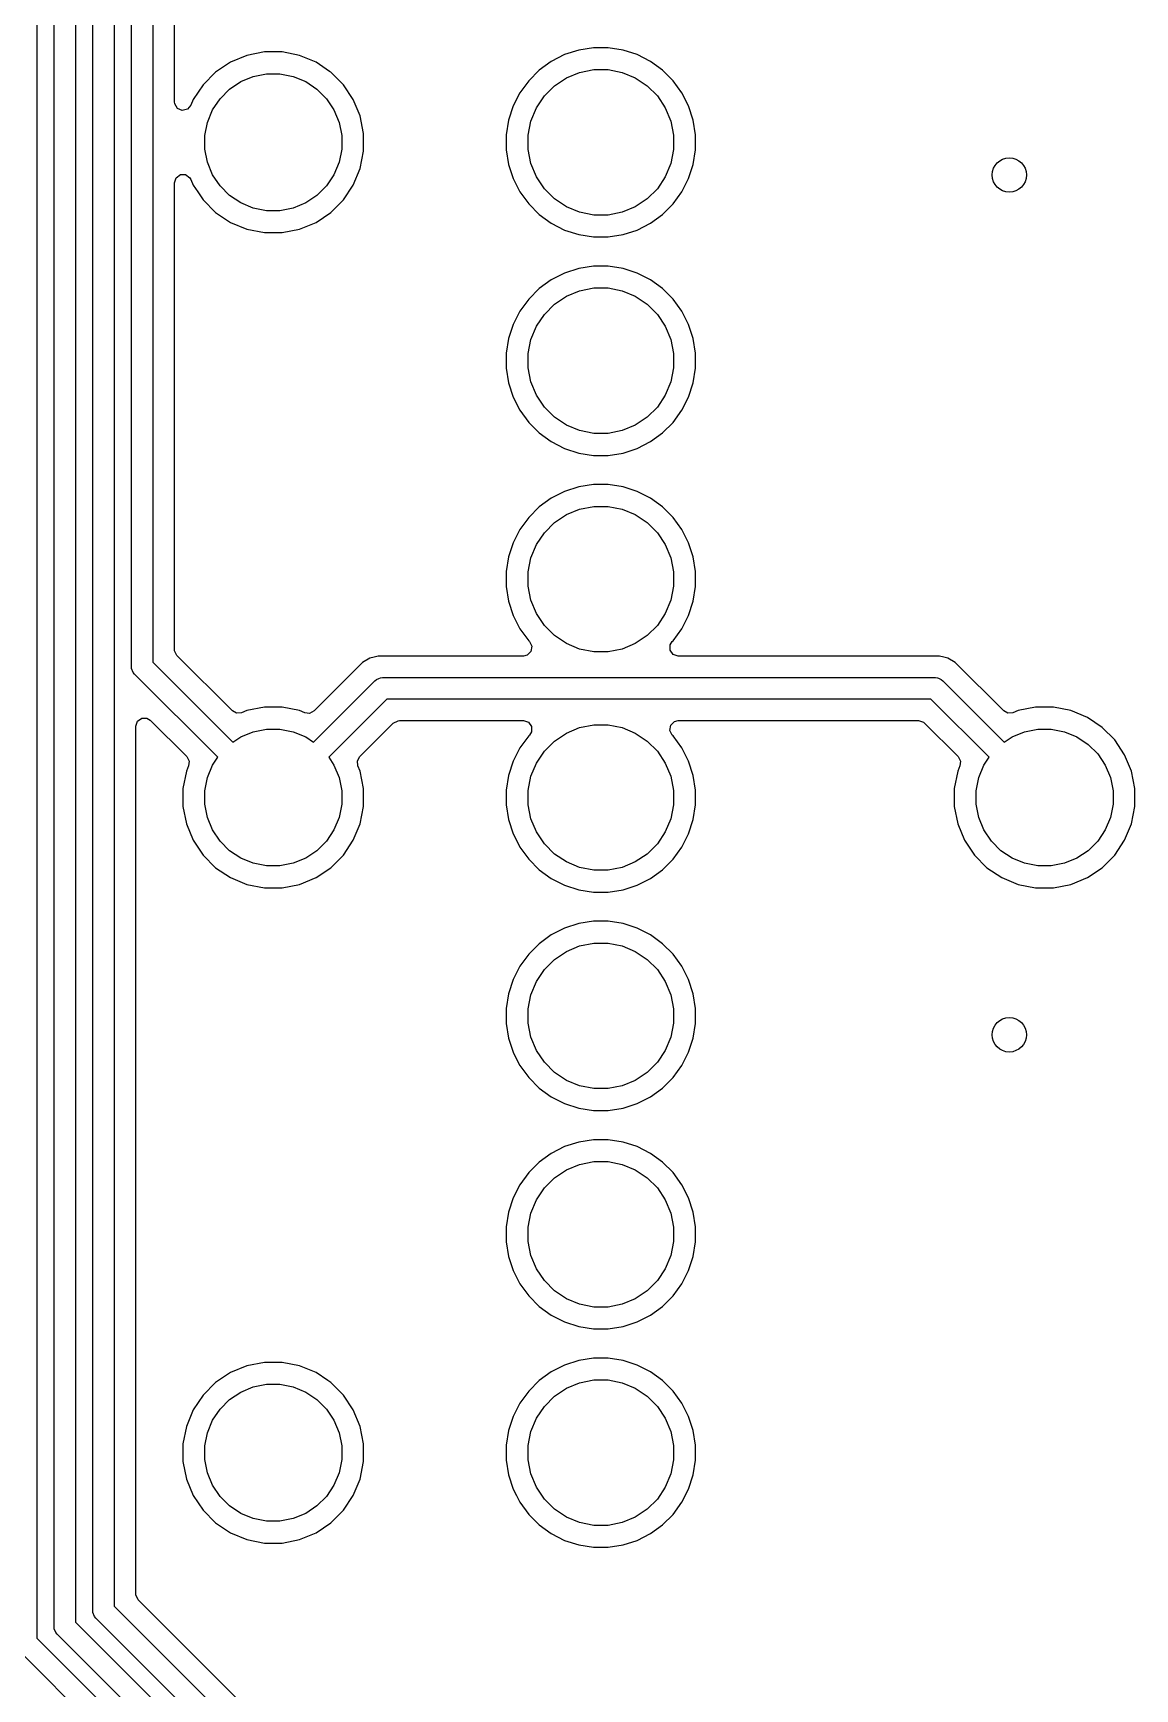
# Model space of a CAD drawing. Extents: x 0 to 130, y -140 to 0.
# Drawn here: x 56.15 to 68.96, y -117.61 to -98.35 of the extents above; entities that cross this region are included whole.
import ezdxf

# ---------------------------------------------------------------- set-up
doc = ezdxf.new("R2010")
doc.units = 0
doc.layers.add('BLACK', color=7, linetype='CONTINUOUS')

msp = doc.modelspace()

# ---------------------------------------------------------------- linework, layer by layer
at = {"layer": 'BLACK', "linetype": 'CONTINUOUS'}
for p, q in [((57.291, -105.716), (57.291, -61.571776)), ((57.541, -61.52), (57.541, -105.664223)), ((56.841, -116.696), (56.841, -68.487776)), ((57.091, -68.436), (57.091, -116.644223)), ((56.391, -116.882396), (56.391, -68.674172)), ((56.641, -68.622396), (56.641, -116.83062)), ((56.191, -88.746), (56.191, -117.017015)), ((57.7915, -99.149929), (57.7915, -96.993385)), ((58.836532, -98.5695), (58.633581, -98.609869)), ((58.836535, -98.5695), (58.836532, -98.5695)), ((59.043465, -98.5695), (58.836535, -98.5695)), ((59.043467, -98.5695), (59.043465, -98.5695)), ((59.246418, -98.609869), (59.043467, -98.5695)), ((62.492293, -98.546598), (62.327561, -98.600123)), ((62.492297, -98.546597), (62.492293, -98.546598)), ((62.663386, -98.5195), (62.492297, -98.546597)), ((62.663389, -98.5195), (62.663386, -98.5195)), ((62.836611, -98.5195), (62.663389, -98.5195)), ((62.836614, -98.5195), (62.836611, -98.5195)), ((63.007702, -98.546597), (62.836614, -98.5195)), ((63.007706, -98.546598), (63.007702, -98.546597)), ((63.172438, -98.600123), (63.007706, -98.546598)), ((58.442402, -98.689058), (58.270348, -98.80402)), ((58.633581, -98.609869), (58.442402, -98.689058)), ((59.437597, -98.689058), (59.246418, -98.609869)), ((59.595403, -98.7945), (59.437597, -98.689058)), ((62.033073, -98.780585), (61.910585, -98.903073)), ((62.173214, -98.678766), (62.033073, -98.780585)), ((62.327558, -98.600125), (62.173214, -98.678766)), ((62.327561, -98.600123), (62.327558, -98.600125)), ((62.503258, -98.806601), (62.666685, -98.774093)), ((62.666685, -98.774093), (62.833315, -98.774093)), ((62.833315, -98.774093), (62.996742, -98.806601)), ((63.172441, -98.600125), (63.172438, -98.600123)), ((63.326785, -98.678766), (63.172441, -98.600125)), ((63.326787, -98.678767), (63.326785, -98.678766)), ((63.326788, -98.678768), (63.326787, -98.678767)), ((63.466928, -98.780586), (63.326788, -98.678768)), ((63.589414, -98.903072), (63.466928, -98.780586)), ((58.12402, -98.950348), (58.009058, -99.122402)), ((58.270348, -98.80402), (58.12402, -98.950348)), ((58.432485, -99.001592), (58.562883, -98.914463)), ((58.562883, -98.914463), (58.707772, -98.854448)), ((58.707772, -98.854448), (58.861586, -98.823852)), ((58.861586, -98.823852), (59.018414, -98.823852)), ((59.018414, -98.823852), (59.172228, -98.854448)), ((59.172228, -98.854448), (59.317117, -98.914463)), ((59.317117, -98.914463), (59.447515, -99.001592)), ((59.609655, -98.804023), (59.595403, -98.7945)), ((59.755977, -98.950345), (59.609655, -98.804023)), ((59.870941, -99.122402), (59.755977, -98.950345)), ((61.910585, -98.903073), (61.808766, -99.043214)), ((62.092941, -99.080766), (62.210766, -98.962941)), ((62.210766, -98.962941), (62.349313, -98.870367)), ((62.349313, -98.870367), (62.503258, -98.806601)), ((62.996742, -98.806601), (63.150687, -98.870367)), ((63.150687, -98.870367), (63.289234, -98.962941)), ((63.289234, -98.962941), (63.407059, -99.080766)), ((63.691232, -99.043212), (63.589414, -98.903072)), ((57.794235, -99.17304), (57.7915, -99.149929)), ((58.009058, -99.122402), (57.981964, -99.187815)), ((58.234463, -99.242883), (58.321592, -99.112485)), ((58.321592, -99.112485), (58.432485, -99.001592)), ((59.447515, -99.001592), (59.558408, -99.112485)), ((59.558408, -99.112485), (59.645537, -99.242883)), ((59.95013, -99.31358), (59.870941, -99.122402)), ((61.808766, -99.043214), (61.730125, -99.197558)), ((62.000367, -99.219313), (62.092941, -99.080766)), ((63.407059, -99.080766), (63.499633, -99.219313)), ((63.769873, -99.197555), (63.691232, -99.043212)), ((57.826205, -99.225209), (57.794235, -99.17304)), ((57.882733, -99.248624), (57.826205, -99.225209)), ((57.942227, -99.23434), (57.882733, -99.248624)), ((57.981964, -99.187815), (57.942227, -99.23434)), ((58.174448, -99.387772), (58.234463, -99.242883)), ((59.645537, -99.242883), (59.705552, -99.387772)), ((59.9905, -99.516535), (59.95013, -99.31358)), ((61.676597, -99.362297), (61.6495, -99.533385)), ((61.676598, -99.362293), (61.676597, -99.362297)), ((61.730123, -99.197561), (61.676598, -99.362293)), ((61.730125, -99.197558), (61.730123, -99.197561)), ((61.936601, -99.373258), (62.000367, -99.219313)), ((63.499633, -99.219313), (63.563399, -99.373258)), ((63.769873, -99.197557), (63.769873, -99.197555)), ((63.769874, -99.197558), (63.769873, -99.197557)), ((63.769876, -99.197561), (63.769874, -99.197558)), ((63.823401, -99.362293), (63.769876, -99.197561)), ((63.823402, -99.362297), (63.823401, -99.362293)), ((63.8505, -99.533385), (63.823402, -99.362297)), ((58.143852, -99.541586), (58.174448, -99.387772)), ((58.143852, -99.698414), (58.143852, -99.541586)), ((59.705552, -99.387772), (59.736148, -99.541586)), ((59.736148, -99.541586), (59.736148, -99.698414)), ((59.9905, -99.533385), (59.9905, -99.516535)), ((59.9905, -99.723465), (59.9905, -99.533385)), ((61.6495, -99.533385), (61.6495, -99.706614)), ((61.904093, -99.536685), (61.936601, -99.373258)), ((61.904093, -99.703315), (61.904093, -99.536685)), ((63.563399, -99.373258), (63.595907, -99.536685)), ((63.595907, -99.536685), (63.595907, -99.703315)), ((63.8505, -99.533424), (63.8505, -99.533385)), ((63.8505, -99.706614), (63.8505, -99.533424)), ((58.174448, -99.852228), (58.143852, -99.698414)), ((59.736148, -99.698414), (59.705552, -99.852228)), ((59.95013, -99.92642), (59.9905, -99.723465)), ((61.6495, -99.706614), (61.676597, -99.877702)), ((61.936601, -99.866742), (61.904093, -99.703315)), ((63.595907, -99.703315), (63.563399, -99.866742)), ((63.823402, -99.877702), (63.8505, -99.706614)), ((58.234463, -99.997117), (58.174448, -99.852228)), ((59.705552, -99.852228), (59.645537, -99.997117)), ((59.870941, -100.117598), (59.95013, -99.92642)), ((61.676597, -99.877702), (61.676598, -99.877706)), ((61.676598, -99.877706), (61.730123, -100.042438)), ((62.000367, -100.020687), (61.936601, -99.866742)), ((63.563399, -99.866742), (63.499633, -100.020687)), ((63.769876, -100.042438), (63.823401, -99.877706)), ((63.823401, -99.877706), (63.823402, -99.877702)), ((57.7915, -100.09007), (57.810407, -100.031879)), ((57.7915, -102.073385), (57.7915, -100.09007)), ((57.810407, -100.031879), (57.859907, -99.995915)), ((57.859907, -99.995915), (57.921093, -99.995915)), ((57.921093, -99.995915), (57.970593, -100.031879)), ((57.970593, -100.031879), (57.981964, -100.052185)), ((57.981964, -100.052185), (58.009057, -100.117595)), ((58.009057, -100.117595), (58.061794, -100.196523)), ((58.321592, -100.127515), (58.234463, -99.997117)), ((58.432485, -100.238408), (58.321592, -100.127515)), ((59.558408, -100.127515), (59.447515, -100.238408)), ((59.645537, -99.997117), (59.558408, -100.127515)), ((59.755977, -100.289655), (59.870941, -100.117598)), ((61.730123, -100.042438), (61.730125, -100.042441)), ((61.730125, -100.042441), (61.768418, -100.117597)), ((61.768418, -100.117597), (61.808768, -100.196788)), ((62.092941, -100.159234), (62.000367, -100.020687)), ((63.499633, -100.020687), (63.407059, -100.159234)), ((63.691232, -100.196788), (63.769873, -100.042445)), ((63.769873, -100.042445), (63.769874, -100.04244)), ((63.769874, -100.04244), (63.769876, -100.042438)), ((58.061794, -100.196523), (58.124023, -100.289655)), ((58.124023, -100.289655), (58.270345, -100.435977)), ((58.562883, -100.325537), (58.432485, -100.238408)), ((58.707772, -100.385552), (58.562883, -100.325537)), ((59.317117, -100.325537), (59.172228, -100.385552)), ((59.447515, -100.238408), (59.317117, -100.325537)), ((59.609655, -100.435977), (59.755977, -100.289655)), ((61.808768, -100.196788), (61.910586, -100.336928)), ((62.210766, -100.277059), (62.092941, -100.159234)), ((62.349313, -100.369633), (62.210766, -100.277059)), ((63.289234, -100.277059), (63.150687, -100.369633)), ((63.407059, -100.159234), (63.289234, -100.277059)), ((63.589414, -100.336928), (63.691232, -100.196788)), ((58.270345, -100.435977), (58.442402, -100.550941)), ((58.861586, -100.416148), (58.707772, -100.385552)), ((59.018414, -100.416148), (58.861586, -100.416148)), ((59.172228, -100.385552), (59.018414, -100.416148)), ((59.437598, -100.550941), (59.609655, -100.435977)), ((61.910586, -100.336928), (62.033072, -100.459414)), ((62.033072, -100.459414), (62.173212, -100.561232)), ((62.503258, -100.433399), (62.349313, -100.369633)), ((62.666685, -100.465907), (62.503258, -100.433399)), ((62.833315, -100.465907), (62.666685, -100.465907)), ((62.996742, -100.433399), (62.833315, -100.465907)), ((63.150687, -100.369633), (62.996742, -100.433399)), ((63.326788, -100.561232), (63.466928, -100.459414)), ((63.466928, -100.459414), (63.589414, -100.336928)), ((58.442402, -100.550941), (58.63358, -100.63013)), ((58.63358, -100.63013), (58.836535, -100.6705)), ((58.836535, -100.6705), (58.836536, -100.6705)), ((58.836536, -100.6705), (59.043464, -100.6705)), ((59.043464, -100.6705), (59.043465, -100.6705)), ((59.043465, -100.6705), (59.24642, -100.63013)), ((59.24642, -100.63013), (59.437598, -100.550941)), ((62.173212, -100.561232), (62.327555, -100.639873)), ((62.327555, -100.639873), (62.327557, -100.639873)), ((62.327557, -100.639873), (62.327558, -100.639874)), ((62.327558, -100.639874), (62.327561, -100.639876)), ((62.327561, -100.639876), (62.492293, -100.693401)), ((62.492293, -100.693401), (62.492297, -100.693402)), ((62.492297, -100.693402), (62.663386, -100.7205)), ((62.836614, -100.7205), (63.007702, -100.693402)), ((63.007702, -100.693402), (63.007706, -100.693401)), ((63.007706, -100.693401), (63.172438, -100.639876)), ((63.172438, -100.639876), (63.17244, -100.639874)), ((63.17244, -100.639874), (63.172445, -100.639873)), ((63.172445, -100.639873), (63.326788, -100.561232)), ((62.663386, -100.7205), (62.663389, -100.7205)), ((62.663389, -100.7205), (62.836614, -100.7205)), ((62.492293, -101.086598), (62.327561, -101.140123)), ((62.492297, -101.086597), (62.492293, -101.086598)), ((62.663386, -101.0595), (62.492297, -101.086597)), ((62.663389, -101.0595), (62.663386, -101.0595)), ((62.836611, -101.0595), (62.663389, -101.0595)), ((62.836614, -101.0595), (62.836611, -101.0595)), ((63.007702, -101.086597), (62.836614, -101.0595)), ((63.007706, -101.086598), (63.007702, -101.086597)), ((63.172438, -101.140123), (63.007706, -101.086598)), ((62.173214, -101.218766), (62.033073, -101.320585)), ((62.327558, -101.140125), (62.173214, -101.218766)), ((62.327561, -101.140123), (62.327558, -101.140125)), ((63.172441, -101.140125), (63.172438, -101.140123)), ((63.326785, -101.218766), (63.172441, -101.140125)), ((63.326787, -101.218767), (63.326785, -101.218766)), ((63.326788, -101.218768), (63.326787, -101.218767)), ((63.466928, -101.320586), (63.326788, -101.218768)), ((61.910585, -101.443073), (61.808766, -101.583214)), ((62.033073, -101.320585), (61.910585, -101.443073)), ((62.210766, -101.502941), (62.349313, -101.410367)), ((62.349313, -101.410367), (62.503258, -101.346601)), ((62.503258, -101.346601), (62.666685, -101.314093)), ((62.666685, -101.314093), (62.833315, -101.314093)), ((62.833315, -101.314093), (62.996742, -101.346601)), ((62.996742, -101.346601), (63.150687, -101.410367)), ((63.150687, -101.410367), (63.289234, -101.502941)), ((63.589414, -101.443072), (63.466928, -101.320586)), ((63.691232, -101.583212), (63.589414, -101.443072)), ((61.808766, -101.583214), (61.730125, -101.737558)), ((62.000367, -101.759313), (62.092941, -101.620766)), ((62.092941, -101.620766), (62.210766, -101.502941)), ((63.289234, -101.502941), (63.407059, -101.620766)), ((63.407059, -101.620766), (63.499633, -101.759313)), ((63.769873, -101.737555), (63.691232, -101.583212)), ((61.730123, -101.737561), (61.676598, -101.902293)), ((61.730125, -101.737558), (61.730123, -101.737561)), ((61.936601, -101.913258), (62.000367, -101.759313)), ((63.499633, -101.759313), (63.563399, -101.913258)), ((63.769873, -101.737557), (63.769873, -101.737555)), ((63.769874, -101.737558), (63.769873, -101.737557)), ((63.769876, -101.737561), (63.769874, -101.737558)), ((63.823401, -101.902293), (63.769876, -101.737561)), ((61.676597, -101.902297), (61.6495, -102.073385)), ((61.676598, -101.902293), (61.676597, -101.902297)), ((61.904093, -102.076685), (61.936601, -101.913258)), ((63.563399, -101.913258), (63.595907, -102.076685)), ((63.823402, -101.902297), (63.823401, -101.902293)), ((63.8505, -102.073385), (63.823402, -101.902297)), ((57.7915, -105.519455), (57.7915, -102.073385)), ((61.6495, -102.073385), (61.6495, -102.246614)), ((61.6495, -102.246614), (61.676597, -102.417702)), ((61.904093, -102.243315), (61.904093, -102.076685)), ((61.936601, -102.406742), (61.904093, -102.243315)), ((63.595907, -102.243315), (63.563399, -102.406742)), ((63.595907, -102.076685), (63.595907, -102.243315)), ((63.823402, -102.417702), (63.8505, -102.246614)), ((63.8505, -102.246614), (63.8505, -102.073385)), ((61.676597, -102.417702), (61.676598, -102.417706)), ((61.676598, -102.417706), (61.730123, -102.582438)), ((62.000367, -102.560687), (61.936601, -102.406742)), ((63.563399, -102.406742), (63.499633, -102.560687)), ((63.769876, -102.582438), (63.823401, -102.417706)), ((63.823401, -102.417706), (63.823402, -102.417702)), ((61.730123, -102.582438), (61.730125, -102.582441)), ((61.730125, -102.582441), (61.730126, -102.582444)), ((61.730126, -102.582444), (61.730127, -102.582445)), ((61.730127, -102.582445), (61.808768, -102.736788)), ((62.092941, -102.699234), (62.000367, -102.560687)), ((63.499633, -102.560687), (63.407059, -102.699234)), ((63.691232, -102.736788), (63.769873, -102.582445)), ((63.769873, -102.582445), (63.769874, -102.58244)), ((63.769874, -102.58244), (63.769876, -102.582438)), ((61.808768, -102.736788), (61.910586, -102.876928)), ((62.210766, -102.817059), (62.092941, -102.699234)), ((62.349313, -102.909633), (62.210766, -102.817059)), ((63.289234, -102.817059), (63.150687, -102.909633)), ((63.407059, -102.699234), (63.289234, -102.817059)), ((63.589414, -102.876928), (63.691232, -102.736788)), ((61.910586, -102.876928), (62.033072, -102.999414)), ((62.033072, -102.999414), (62.173212, -103.101232)), ((62.503258, -102.973399), (62.349313, -102.909633)), ((62.666685, -103.005907), (62.503258, -102.973399)), ((62.833315, -103.005907), (62.666685, -103.005907)), ((62.996742, -102.973399), (62.833315, -103.005907)), ((63.150687, -102.909633), (62.996742, -102.973399)), ((63.326788, -103.101232), (63.466928, -102.999414)), ((63.466928, -102.999414), (63.589414, -102.876928)), ((62.173212, -103.101232), (62.327555, -103.179873)), ((62.327555, -103.179873), (62.327557, -103.179873)), ((62.327557, -103.179873), (62.327558, -103.179874)), ((62.327558, -103.179874), (62.327561, -103.179876)), ((62.327561, -103.179876), (62.492293, -103.233401)), ((63.007706, -103.233401), (63.172438, -103.179876)), ((63.172438, -103.179876), (63.17244, -103.179874)), ((63.17244, -103.179874), (63.172445, -103.179873)), ((63.172445, -103.179873), (63.326788, -103.101232)), ((62.492293, -103.233401), (62.492297, -103.233402)), ((62.492297, -103.233402), (62.663386, -103.2605)), ((62.663386, -103.2605), (62.663389, -103.2605)), ((62.663389, -103.2605), (62.836614, -103.2605)), ((62.836614, -103.2605), (63.007702, -103.233402)), ((63.007702, -103.233402), (63.007706, -103.233401)), ((62.663386, -103.5995), (62.492297, -103.626597)), ((62.663389, -103.5995), (62.663386, -103.5995)), ((62.836611, -103.5995), (62.663389, -103.5995)), ((62.836614, -103.5995), (62.836611, -103.5995)), ((63.007702, -103.626597), (62.836614, -103.5995)), ((62.173214, -103.758766), (62.033073, -103.860585)), ((62.327558, -103.680125), (62.173214, -103.758766)), ((62.327561, -103.680123), (62.327558, -103.680125)), ((62.492293, -103.626598), (62.327561, -103.680123)), ((62.492297, -103.626597), (62.492293, -103.626598)), ((63.007706, -103.626598), (63.007702, -103.626597)), ((63.172438, -103.680123), (63.007706, -103.626598)), ((63.172441, -103.680125), (63.172438, -103.680123)), ((63.326785, -103.758766), (63.172441, -103.680125)), ((63.326787, -103.758767), (63.326785, -103.758766)), ((63.326788, -103.758768), (63.326787, -103.758767)), ((63.466928, -103.860586), (63.326788, -103.758768)), ((61.910585, -103.983073), (61.808766, -104.123214)), ((62.033073, -103.860585), (61.910585, -103.983073)), ((62.210766, -104.042941), (62.349313, -103.950367)), ((62.349313, -103.950367), (62.503258, -103.886601)), ((62.503258, -103.886601), (62.666685, -103.854093)), ((62.666685, -103.854093), (62.833315, -103.854093)), ((62.833315, -103.854093), (62.996742, -103.886601)), ((62.996742, -103.886601), (63.150687, -103.950367)), ((63.150687, -103.950367), (63.289234, -104.042941)), ((63.589414, -103.983072), (63.466928, -103.860586)), ((63.691232, -104.123212), (63.589414, -103.983072)), ((61.808766, -104.123214), (61.730125, -104.277558)), ((62.000367, -104.299313), (62.092941, -104.160766)), ((62.092941, -104.160766), (62.210766, -104.042941)), ((63.289234, -104.042941), (63.407059, -104.160766)), ((63.407059, -104.160766), (63.499633, -104.299313)), ((63.769873, -104.277555), (63.691232, -104.123212)), ((61.730123, -104.277561), (61.676598, -104.442293)), ((61.730125, -104.277558), (61.730123, -104.277561)), ((61.936601, -104.453258), (62.000367, -104.299313)), ((63.499633, -104.299313), (63.563399, -104.453258)), ((63.769873, -104.277557), (63.769873, -104.277555)), ((63.769874, -104.277558), (63.769873, -104.277557)), ((63.769876, -104.277561), (63.769874, -104.277558)), ((63.823401, -104.442293), (63.769876, -104.277561)), ((61.676597, -104.442297), (61.6495, -104.613385)), ((61.676598, -104.442293), (61.676597, -104.442297)), ((61.904093, -104.616685), (61.936601, -104.453258)), ((63.563399, -104.453258), (63.595907, -104.616685)), ((63.823402, -104.442297), (63.823401, -104.442293)), ((63.8505, -104.613385), (63.823402, -104.442297)), ((61.6495, -104.613385), (61.6495, -104.786614)), ((61.904093, -104.783315), (61.904093, -104.616685)), ((63.595907, -104.616685), (63.595907, -104.783315)), ((63.8505, -104.786614), (63.8505, -104.613385)), ((61.6495, -104.786614), (61.676597, -104.957702)), ((61.936601, -104.946742), (61.904093, -104.783315)), ((62.000367, -105.100687), (61.936601, -104.946742)), ((63.563399, -104.946742), (63.499633, -105.100687)), ((63.595907, -104.783315), (63.563399, -104.946742)), ((63.823402, -104.957702), (63.8505, -104.786614)), ((61.676597, -104.957702), (61.676598, -104.957706)), ((61.676598, -104.957706), (61.730123, -105.122438)), ((61.730123, -105.122438), (61.730125, -105.122441)), ((61.730125, -105.122441), (61.730126, -105.122444)), ((61.730126, -105.122444), (61.730127, -105.122445)), ((61.730127, -105.122445), (61.808768, -105.276788)), ((62.092941, -105.239234), (62.000367, -105.100687)), ((63.499633, -105.100687), (63.407059, -105.239234)), ((63.691232, -105.276788), (63.769873, -105.122445)), ((63.769873, -105.122445), (63.769874, -105.12244)), ((63.769874, -105.12244), (63.769876, -105.122438)), ((63.769876, -105.122438), (63.823401, -104.957706)), ((63.823401, -104.957706), (63.823402, -104.957702)), ((61.808768, -105.276788), (61.910586, -105.416928)), ((62.210766, -105.357059), (62.092941, -105.239234)), ((63.407059, -105.239234), (63.289234, -105.357059)), ((63.589414, -105.416928), (63.691232, -105.276788)), ((57.792719, -105.534942), (57.7915, -105.519455)), ((61.910586, -105.416928), (61.919156, -105.425498)), ((61.919156, -105.425498), (61.946932, -105.480013)), ((61.946932, -105.480013), (61.937361, -105.540445)), ((62.349313, -105.449633), (62.210766, -105.357059)), ((62.503258, -105.513399), (62.349313, -105.449633)), ((62.666685, -105.545907), (62.503258, -105.513399)), ((62.996742, -105.513399), (62.833315, -105.545907)), ((63.150687, -105.449633), (62.996742, -105.513399)), ((63.289234, -105.357059), (63.150687, -105.449633)), ((63.556694, -105.464907), (63.580843, -105.425498)), ((63.556694, -105.526093), (63.556694, -105.464907)), ((63.592658, -105.575593), (63.556694, -105.526093)), ((63.580843, -105.425498), (63.589414, -105.416928)), ((57.293402, -105.740386), (57.291, -105.716)), ((57.541, -105.664223), (58.471979, -106.595202)), ((57.820496, -105.589459), (57.792719, -105.534942)), ((58.464706, -106.233669), (57.820496, -105.589459)), ((59.979429, -105.669533), (59.415291, -106.233669)), ((59.979436, -105.669525), (59.979429, -105.669533)), ((60.065058, -105.620091), (59.979436, -105.669525)), ((60.065062, -105.620089), (60.065058, -105.620091)), ((60.112812, -105.607294), (60.065062, -105.620089)), ((60.112813, -105.607295), (60.112812, -105.607294)), ((60.160564, -105.5945), (60.112813, -105.607295)), ((60.259436, -105.5945), (60.160564, -105.5945)), ((61.849151, -105.5945), (60.259436, -105.5945)), ((61.894096, -105.58371), (61.849151, -105.5945)), ((61.937361, -105.540445), (61.894096, -105.58371)), ((62.833315, -105.545907), (62.666685, -105.545907)), ((63.650849, -105.5945), (63.592658, -105.575593)), ((66.689435, -105.5945), (63.650849, -105.5945)), ((66.689436, -105.5945), (66.689435, -105.5945)), ((66.689438, -105.5945), (66.689436, -105.5945)), ((66.737184, -105.607294), (66.689438, -105.5945)), ((66.737185, -105.607294), (66.737184, -105.607294)), ((66.784934, -105.620088), (66.737185, -105.607294)), ((66.784941, -105.620091), (66.784934, -105.620088)), ((66.870563, -105.669525), (66.784941, -105.620091)), ((66.870563, -105.669526), (66.870563, -105.669525)), ((67.434706, -106.233669), (66.870563, -105.669526)), ((57.312066, -105.785446), (57.293402, -105.740386)), ((57.312071, -105.785451), (57.312066, -105.785446)), ((57.327612, -105.804388), (57.312071, -105.785451)), ((58.295202, -106.771979), (57.327612, -105.804388)), ((59.40802, -106.595202), (60.121611, -105.881612)), ((60.121611, -105.881612), (60.140553, -105.866067)), ((60.140553, -105.866067), (60.140554, -105.866066)), ((60.140554, -105.866066), (60.166949, -105.855133)), ((60.166949, -105.855133), (60.185613, -105.847402)), ((60.185613, -105.847402), (60.185614, -105.847402)), ((60.185614, -105.847402), (60.21, -105.845)), ((60.21, -105.845), (66.64, -105.845)), ((66.64, -105.845), (66.664386, -105.847402)), ((66.664386, -105.847402), (66.664387, -105.847402)), ((66.664387, -105.847402), (66.677584, -105.852868)), ((66.677584, -105.852868), (66.709446, -105.866066)), ((66.709446, -105.866066), (66.709451, -105.866071)), ((66.709451, -105.866071), (66.728388, -105.881612)), ((66.728388, -105.881612), (67.441979, -106.595202)), ((60.261777, -106.095), (59.584797, -106.771979)), ((66.588224, -106.095), (60.261777, -106.095)), ((67.265202, -106.771979), (66.588224, -106.095)), ((58.511597, -106.259929), (58.464706, -106.233669)), ((58.572593, -106.25513), (58.511597, -106.259929)), ((58.633579, -106.22987), (58.572593, -106.25513)), ((58.63358, -106.22987), (58.633579, -106.22987)), ((58.836532, -106.1895), (58.63358, -106.22987)), ((58.836535, -106.1895), (58.836532, -106.1895)), ((59.043465, -106.1895), (58.836535, -106.1895)), ((59.043467, -106.1895), (59.043465, -106.1895)), ((59.246418, -106.229869), (59.043467, -106.1895)), ((59.307404, -106.25513), (59.246418, -106.229869)), ((59.360775, -106.261446), (59.307404, -106.25513)), ((59.415291, -106.233669), (59.360775, -106.261446)), ((67.481597, -106.259929), (67.434706, -106.233669)), ((67.542593, -106.25513), (67.481597, -106.259929)), ((67.603579, -106.22987), (67.542593, -106.25513)), ((67.60358, -106.22987), (67.603579, -106.22987)), ((67.806532, -106.1895), (67.60358, -106.22987)), ((67.806535, -106.1895), (67.806532, -106.1895)), ((68.013465, -106.1895), (67.806535, -106.1895)), ((68.013467, -106.1895), (68.013465, -106.1895)), ((68.216418, -106.229869), (68.013467, -106.1895)), ((68.407597, -106.309058), (68.216418, -106.229869)), ((57.3415, -106.411545), (57.360407, -106.353354)), ((57.3415, -109.693385), (57.3415, -106.411545)), ((57.360407, -106.353354), (57.409907, -106.31739)), ((57.409907, -106.31739), (57.471093, -106.31739)), ((57.471093, -106.31739), (57.510504, -106.341541)), ((57.510504, -106.341541), (57.933669, -106.764706)), ((58.562883, -106.534463), (58.707772, -106.474448)), ((58.707772, -106.474448), (58.861586, -106.443852)), ((58.861586, -106.443852), (59.018414, -106.443852)), ((59.018414, -106.443852), (59.172228, -106.474448)), ((59.172228, -106.474448), (59.317117, -106.534463)), ((59.946328, -106.764707), (60.336541, -106.374496)), ((60.336541, -106.374496), (60.391057, -106.346719)), ((60.391057, -106.346719), (60.406544, -106.3455)), ((60.406544, -106.3455), (61.849151, -106.3455)), ((61.849151, -106.3455), (61.907342, -106.364407)), ((61.907342, -106.364407), (61.943306, -106.413907)), ((61.943306, -106.475093), (61.919156, -106.514501)), ((61.943306, -106.413907), (61.943306, -106.475093)), ((62.210766, -106.582941), (62.349313, -106.490367)), ((62.349313, -106.490367), (62.503258, -106.426601)), ((62.503258, -106.426601), (62.666685, -106.394093)), ((62.666685, -106.394093), (62.833315, -106.394093)), ((62.833315, -106.394093), (62.996742, -106.426601)), ((62.996742, -106.426601), (63.150687, -106.490367)), ((63.150687, -106.490367), (63.289234, -106.582941)), ((63.553068, -106.459987), (63.562639, -106.399555)), ((63.580843, -106.514501), (63.553068, -106.459987)), ((63.562639, -106.399555), (63.605904, -106.35629)), ((63.605904, -106.35629), (63.650849, -106.3455)), ((63.650849, -106.3455), (66.443455, -106.3455)), ((66.443455, -106.3455), (66.501646, -106.364407)), ((66.501646, -106.364407), (66.513459, -106.374496)), ((66.513459, -106.374496), (66.903669, -106.764706)), ((67.532883, -106.534463), (67.677772, -106.474448)), ((67.677772, -106.474448), (67.831586, -106.443852)), ((67.831586, -106.443852), (67.988414, -106.443852)), ((67.988414, -106.443852), (68.142228, -106.474448)), ((68.142228, -106.474448), (68.287117, -106.534463)), ((68.579651, -106.42402), (68.407597, -106.309058)), ((68.579655, -106.424023), (68.579651, -106.42402)), ((68.725977, -106.570345), (68.579655, -106.424023)), ((58.471979, -106.595202), (58.562883, -106.534463)), ((59.317117, -106.534463), (59.40802, -106.595202)), ((61.808766, -106.663214), (61.730125, -106.817558)), ((61.910585, -106.523073), (61.808766, -106.663214)), ((61.910586, -106.523072), (61.910585, -106.523073)), ((61.919156, -106.514501), (61.910586, -106.523072)), ((62.092941, -106.700766), (62.210766, -106.582941)), ((63.289234, -106.582941), (63.407059, -106.700766)), ((63.589414, -106.523072), (63.580843, -106.514501)), ((63.691232, -106.663212), (63.589414, -106.523072)), ((63.769873, -106.817555), (63.691232, -106.663212)), ((67.441979, -106.595202), (67.532883, -106.534463)), ((68.287117, -106.534463), (68.417515, -106.621592)), ((68.417515, -106.621592), (68.528408, -106.732485)), ((68.840941, -106.742402), (68.725977, -106.570345)), ((57.95513, -106.872593), (57.92987, -106.933579)), ((57.933669, -106.764706), (57.961446, -106.819223)), ((57.961446, -106.819223), (57.95513, -106.872593)), ((58.174448, -107.007772), (58.234463, -106.862883)), ((58.234463, -106.862883), (58.295202, -106.771979)), ((59.584797, -106.771979), (59.645537, -106.862883)), ((59.645537, -106.862883), (59.705552, -107.007772)), ((59.920068, -106.811598), (59.946328, -106.764707)), ((59.924869, -106.872594), (59.920068, -106.811598)), ((59.95013, -106.93358), (59.924869, -106.872594)), ((61.730123, -106.817561), (61.676598, -106.982293)), ((61.730125, -106.817558), (61.730123, -106.817561)), ((61.936601, -106.993258), (62.000367, -106.839313)), ((62.000367, -106.839313), (62.092941, -106.700766)), ((63.407059, -106.700766), (63.499633, -106.839313)), ((63.499633, -106.839313), (63.563399, -106.993258)), ((63.769873, -106.817557), (63.769873, -106.817555)), ((63.769874, -106.817558), (63.769873, -106.817557)), ((63.769876, -106.817561), (63.769874, -106.817558)), ((63.823401, -106.982293), (63.769876, -106.817561)), ((66.92513, -106.872593), (66.89987, -106.933579)), ((66.903669, -106.764706), (66.931446, -106.819223)), ((66.931446, -106.819223), (66.92513, -106.872593)), ((67.144448, -107.007772), (67.204463, -106.862883)), ((67.204463, -106.862883), (67.265202, -106.771979)), ((68.528408, -106.732485), (68.615537, -106.862883)), ((68.615537, -106.862883), (68.675552, -107.007772)), ((68.92013, -106.93358), (68.840941, -106.742402)), ((57.92987, -106.93358), (57.8895, -107.136532)), ((57.92987, -106.933579), (57.92987, -106.93358)), ((58.143852, -107.161586), (58.174448, -107.007772)), ((59.705552, -107.007772), (59.736148, -107.161586)), ((59.9905, -107.136535), (59.95013, -106.93358)), ((61.676597, -106.982297), (61.6495, -107.153385)), ((61.676598, -106.982293), (61.676597, -106.982297)), ((61.904093, -107.156685), (61.936601, -106.993258)), ((63.563399, -106.993258), (63.595907, -107.156685)), ((63.823402, -106.982297), (63.823401, -106.982293)), ((63.8505, -107.153385), (63.823402, -106.982297)), ((66.89987, -106.93358), (66.8595, -107.136532)), ((66.89987, -106.933579), (66.89987, -106.93358)), ((67.113852, -107.161586), (67.144448, -107.007772)), ((68.675552, -107.007772), (68.706148, -107.161586)), ((68.9605, -107.136535), (68.92013, -106.93358)), ((57.8895, -107.136532), (57.8895, -107.343467)), ((58.143852, -107.318414), (58.143852, -107.161586)), ((59.736148, -107.161586), (59.736148, -107.318414)), ((59.9905, -107.343465), (59.9905, -107.136535)), ((61.6495, -107.153385), (61.6495, -107.326614)), ((61.904093, -107.323315), (61.904093, -107.156685)), ((63.595907, -107.156685), (63.595907, -107.323315)), ((63.8505, -107.326614), (63.8505, -107.153385)), ((66.8595, -107.136532), (66.8595, -107.343467)), ((67.113852, -107.318414), (67.113852, -107.161586)), ((68.706148, -107.161586), (68.706148, -107.318414)), ((68.9605, -107.136581), (68.9605, -107.136535)), ((68.9605, -107.343465), (68.9605, -107.136581)), ((57.8895, -107.343467), (57.929869, -107.546418)), ((58.174448, -107.472228), (58.143852, -107.318414)), ((59.736148, -107.318414), (59.705552, -107.472228)), ((59.95013, -107.54642), (59.9905, -107.343465)), ((61.6495, -107.326614), (61.676597, -107.497702)), ((61.936601, -107.486742), (61.904093, -107.323315)), ((63.595907, -107.323315), (63.563399, -107.486742)), ((63.823402, -107.497702), (63.8505, -107.326614)), ((66.8595, -107.343467), (66.899869, -107.546418)), ((67.144448, -107.472228), (67.113852, -107.318414)), ((68.706148, -107.318414), (68.675552, -107.472228)), ((68.92013, -107.54642), (68.9605, -107.343465)), ((57.929869, -107.546418), (58.009058, -107.737597)), ((58.234463, -107.617117), (58.174448, -107.472228)), ((58.321592, -107.747515), (58.234463, -107.617117)), ((59.645537, -107.617117), (59.558408, -107.747515)), ((59.705552, -107.472228), (59.645537, -107.617117)), ((59.870941, -107.737598), (59.95013, -107.54642)), ((61.676597, -107.497702), (61.676598, -107.497706)), ((61.676598, -107.497706), (61.730123, -107.662438)), ((62.000367, -107.640687), (61.936601, -107.486742)), ((62.092941, -107.779234), (62.000367, -107.640687)), ((63.499633, -107.640687), (63.407059, -107.779234)), ((63.563399, -107.486742), (63.499633, -107.640687)), ((63.769876, -107.662438), (63.823401, -107.497706)), ((63.823401, -107.497706), (63.823402, -107.497702)), ((66.899869, -107.546418), (66.979058, -107.737597)), ((67.204463, -107.617117), (67.144448, -107.472228)), ((67.291592, -107.747515), (67.204463, -107.617117)), ((68.615537, -107.617117), (68.528408, -107.747515)), ((68.675552, -107.472228), (68.615537, -107.617117)), ((68.840941, -107.737598), (68.92013, -107.54642)), ((58.009058, -107.737597), (58.12402, -107.909651)), ((58.432485, -107.858408), (58.321592, -107.747515)), ((59.558408, -107.747515), (59.447515, -107.858408)), ((59.755977, -107.909655), (59.870941, -107.737598)), ((61.730123, -107.662438), (61.730125, -107.662441)), ((61.730125, -107.662441), (61.778998, -107.758362)), ((61.778998, -107.758362), (61.808768, -107.816788)), ((61.808768, -107.816788), (61.910586, -107.956928)), ((62.210766, -107.897059), (62.092941, -107.779234)), ((63.407059, -107.779234), (63.289234, -107.897059)), ((63.589414, -107.956928), (63.691232, -107.816788)), ((63.691232, -107.816788), (63.769873, -107.662445)), ((63.769873, -107.662445), (63.769874, -107.66244)), ((63.769874, -107.66244), (63.769876, -107.662438)), ((66.979058, -107.737597), (67.09402, -107.909651)), ((67.402485, -107.858408), (67.291592, -107.747515)), ((68.528408, -107.747515), (68.417515, -107.858408)), ((68.725977, -107.909655), (68.840941, -107.737598)), ((58.12402, -107.909651), (58.124023, -107.909655)), ((58.124023, -107.909655), (58.270345, -108.055977)), ((58.562883, -107.945537), (58.432485, -107.858408)), ((58.707772, -108.005552), (58.562883, -107.945537)), ((58.861586, -108.036148), (58.707772, -108.005552)), ((59.172228, -108.005552), (59.018414, -108.036148)), ((59.317117, -107.945537), (59.172228, -108.005552)), ((59.447515, -107.858408), (59.317117, -107.945537)), ((59.609655, -108.055977), (59.755977, -107.909655)), ((61.910586, -107.956928), (62.033072, -108.079414)), ((62.349313, -107.989633), (62.210766, -107.897059)), ((62.503258, -108.053399), (62.349313, -107.989633)), ((63.150687, -107.989633), (62.996742, -108.053399)), ((63.289234, -107.897059), (63.150687, -107.989633)), ((63.466928, -108.079414), (63.589414, -107.956928)), ((67.09402, -107.909651), (67.094023, -107.909655)), ((67.094023, -107.909655), (67.240345, -108.055977)), ((67.532883, -107.945537), (67.402485, -107.858408)), ((67.677772, -108.005552), (67.532883, -107.945537)), ((67.831586, -108.036148), (67.677772, -108.005552)), ((68.142228, -108.005552), (67.988414, -108.036148)), ((68.287117, -107.945537), (68.142228, -108.005552)), ((68.417515, -107.858408), (68.287117, -107.945537)), ((68.579655, -108.055977), (68.725977, -107.909655)), ((58.270345, -108.055977), (58.442402, -108.170941)), ((58.442402, -108.170941), (58.63358, -108.25013)), ((59.018414, -108.036148), (58.861586, -108.036148)), ((59.24642, -108.25013), (59.437598, -108.170941)), ((59.437598, -108.170941), (59.609655, -108.055977)), ((62.033072, -108.079414), (62.173212, -108.181232)), ((62.173212, -108.181232), (62.327555, -108.259873)), ((62.666685, -108.085907), (62.503258, -108.053399)), ((62.833315, -108.085907), (62.666685, -108.085907)), ((62.996742, -108.053399), (62.833315, -108.085907)), ((63.172445, -108.259873), (63.326788, -108.181232)), ((63.326788, -108.181232), (63.466928, -108.079414)), ((67.240345, -108.055977), (67.412402, -108.170941)), ((67.412402, -108.170941), (67.60358, -108.25013)), ((67.988414, -108.036148), (67.831586, -108.036148)), ((68.21642, -108.25013), (68.407598, -108.170941)), ((68.407598, -108.170941), (68.579655, -108.055977)), ((58.63358, -108.25013), (58.836535, -108.2905)), ((58.836535, -108.2905), (58.836536, -108.2905)), ((58.836536, -108.2905), (59.043464, -108.2905)), ((59.043464, -108.2905), (59.043465, -108.2905)), ((59.043465, -108.2905), (59.24642, -108.25013)), ((62.327555, -108.259873), (62.327557, -108.259873)), ((62.327557, -108.259873), (62.327558, -108.259874)), ((62.327558, -108.259874), (62.327561, -108.259876)), ((62.327561, -108.259876), (62.492293, -108.313401)), ((62.492293, -108.313401), (62.492297, -108.313402)), ((62.492297, -108.313402), (62.663386, -108.3405)), ((62.663386, -108.3405), (62.663389, -108.3405)), ((62.663389, -108.3405), (62.836614, -108.3405)), ((62.836614, -108.3405), (63.007702, -108.313402)), ((63.007702, -108.313402), (63.007706, -108.313401)), ((63.007706, -108.313401), (63.172438, -108.259876)), ((63.172438, -108.259876), (63.17244, -108.259874)), ((63.17244, -108.259874), (63.172445, -108.259873)), ((67.60358, -108.25013), (67.806535, -108.2905)), ((67.806535, -108.2905), (67.806536, -108.2905)), ((67.806536, -108.2905), (68.013464, -108.2905)), ((68.013464, -108.2905), (68.013465, -108.2905)), ((68.013465, -108.2905), (68.21642, -108.25013)), ((62.327558, -108.760125), (62.173214, -108.838766)), ((62.327561, -108.760123), (62.327558, -108.760125)), ((62.492293, -108.706598), (62.327561, -108.760123)), ((62.492297, -108.706597), (62.492293, -108.706598)), ((62.663386, -108.6795), (62.492297, -108.706597)), ((62.663389, -108.6795), (62.663386, -108.6795)), ((62.836611, -108.6795), (62.663389, -108.6795)), ((62.836614, -108.6795), (62.836611, -108.6795)), ((63.007702, -108.706597), (62.836614, -108.6795)), ((63.007706, -108.706598), (63.007702, -108.706597)), ((63.172438, -108.760123), (63.007706, -108.706598)), ((63.172441, -108.760125), (63.172438, -108.760123)), ((63.326785, -108.838766), (63.172441, -108.760125)), ((62.033073, -108.940585), (61.910585, -109.063073)), ((62.173214, -108.838766), (62.033073, -108.940585)), ((62.349313, -109.030367), (62.503258, -108.966601)), ((62.503258, -108.966601), (62.666685, -108.934093)), ((62.666685, -108.934093), (62.833315, -108.934093)), ((62.833315, -108.934093), (62.996742, -108.966601)), ((62.996742, -108.966601), (63.150687, -109.030367)), ((63.326787, -108.838767), (63.326785, -108.838766)), ((63.326788, -108.838768), (63.326787, -108.838767)), ((63.466928, -108.940586), (63.326788, -108.838768)), ((63.589414, -109.063072), (63.466928, -108.940586)), ((61.910585, -109.063073), (61.808766, -109.203214)), ((62.092941, -109.240766), (62.210766, -109.122941)), ((62.210766, -109.122941), (62.349313, -109.030367)), ((63.150687, -109.030367), (63.289234, -109.122941)), ((63.289234, -109.122941), (63.407059, -109.240766)), ((63.691232, -109.203212), (63.589414, -109.063072)), ((61.730123, -109.357561), (61.676598, -109.522293)), ((61.730125, -109.357558), (61.730123, -109.357561)), ((61.808766, -109.203214), (61.730125, -109.357558)), ((62.000367, -109.379313), (62.092941, -109.240766)), ((63.407059, -109.240766), (63.499633, -109.379313)), ((63.769873, -109.357555), (63.691232, -109.203212)), ((63.769873, -109.357557), (63.769873, -109.357555)), ((63.769874, -109.357558), (63.769873, -109.357557)), ((63.769876, -109.357561), (63.769874, -109.357558)), ((63.823401, -109.522293), (63.769876, -109.357561)), ((61.676597, -109.522297), (61.6495, -109.693385)), ((61.676598, -109.522293), (61.676597, -109.522297)), ((61.904093, -109.696685), (61.936601, -109.533258)), ((61.936601, -109.533258), (62.000367, -109.379313)), ((63.499633, -109.379313), (63.563399, -109.533258)), ((63.563399, -109.533258), (63.595907, -109.696685)), ((63.823402, -109.522297), (63.823401, -109.522293)), ((63.8505, -109.693385), (63.823402, -109.522297)), ((57.3415, -112.233385), (57.3415, -109.693385)), ((61.6495, -109.693385), (61.6495, -109.866614)), ((61.904093, -109.863315), (61.904093, -109.696685)), ((63.595907, -109.696685), (63.595907, -109.863315)), ((63.8505, -109.866614), (63.8505, -109.693385)), ((61.6495, -109.866614), (61.676597, -110.037702)), ((61.936601, -110.026742), (61.904093, -109.863315)), ((63.595907, -109.863315), (63.563399, -110.026742)), ((63.823402, -110.037702), (63.8505, -109.866614)), ((61.676597, -110.037702), (61.676598, -110.037706)), ((61.676598, -110.037706), (61.730123, -110.202438)), ((62.000367, -110.180687), (61.936601, -110.026742)), ((63.563399, -110.026742), (63.499633, -110.180687)), ((63.769876, -110.202438), (63.823401, -110.037706)), ((63.823401, -110.037706), (63.823402, -110.037702)), ((61.730123, -110.202438), (61.730125, -110.202441)), ((61.730125, -110.202441), (61.770888, -110.282445)), ((61.770888, -110.282445), (61.808768, -110.356788)), ((62.092941, -110.319234), (62.000367, -110.180687)), ((62.210766, -110.437059), (62.092941, -110.319234)), ((63.407059, -110.319234), (63.289234, -110.437059)), ((63.499633, -110.180687), (63.407059, -110.319234)), ((63.691232, -110.356788), (63.769873, -110.202445)), ((63.769873, -110.202445), (63.769874, -110.20244)), ((63.769874, -110.20244), (63.769876, -110.202438)), ((61.808768, -110.356788), (61.910586, -110.496928)), ((61.910586, -110.496928), (62.033072, -110.619414)), ((62.349313, -110.529633), (62.210766, -110.437059)), ((62.503258, -110.593399), (62.349313, -110.529633)), ((63.150687, -110.529633), (62.996742, -110.593399)), ((63.289234, -110.437059), (63.150687, -110.529633)), ((63.466928, -110.619414), (63.589414, -110.496928)), ((63.589414, -110.496928), (63.691232, -110.356788)), ((62.033072, -110.619414), (62.173212, -110.721232)), ((62.173212, -110.721232), (62.327555, -110.799873)), ((62.666685, -110.625907), (62.503258, -110.593399)), ((62.833315, -110.625907), (62.666685, -110.625907)), ((62.996742, -110.593399), (62.833315, -110.625907)), ((63.172445, -110.799873), (63.326788, -110.721232)), ((63.326788, -110.721232), (63.466928, -110.619414)), ((62.327555, -110.799873), (62.327557, -110.799873)), ((62.327557, -110.799873), (62.327558, -110.799874)), ((62.327558, -110.799874), (62.327561, -110.799876)), ((62.327561, -110.799876), (62.492293, -110.853401)), ((62.492293, -110.853401), (62.492297, -110.853402)), ((62.492297, -110.853402), (62.663386, -110.8805)), ((62.663386, -110.8805), (62.663389, -110.8805)), ((62.663389, -110.8805), (62.836614, -110.8805)), ((62.836614, -110.8805), (63.007702, -110.853402)), ((63.007702, -110.853402), (63.007706, -110.853401)), ((63.007706, -110.853401), (63.172438, -110.799876)), ((63.172438, -110.799876), (63.17244, -110.799874)), ((63.17244, -110.799874), (63.172445, -110.799873)), ((62.327558, -111.300125), (62.173214, -111.378766)), ((62.327561, -111.300123), (62.327558, -111.300125)), ((62.492293, -111.246598), (62.327561, -111.300123)), ((62.492297, -111.246597), (62.492293, -111.246598)), ((62.663386, -111.2195), (62.492297, -111.246597)), ((62.663389, -111.2195), (62.663386, -111.2195)), ((62.836611, -111.2195), (62.663389, -111.2195)), ((62.836614, -111.2195), (62.836611, -111.2195)), ((63.007702, -111.246597), (62.836614, -111.2195)), ((63.007706, -111.246598), (63.007702, -111.246597)), ((63.172438, -111.300123), (63.007706, -111.246598)), ((63.172441, -111.300125), (63.172438, -111.300123)), ((63.326785, -111.378766), (63.172441, -111.300125)), ((62.033073, -111.480585), (61.910585, -111.603073)), ((62.173214, -111.378766), (62.033073, -111.480585)), ((62.503258, -111.506601), (62.666685, -111.474093)), ((62.666685, -111.474093), (62.833315, -111.474093)), ((62.833315, -111.474093), (62.996742, -111.506601)), ((63.326787, -111.378767), (63.326785, -111.378766)), ((63.326788, -111.378768), (63.326787, -111.378767)), ((63.466928, -111.480586), (63.326788, -111.378768)), ((63.589414, -111.603072), (63.466928, -111.480586)), ((61.910585, -111.603073), (61.808766, -111.743214)), ((62.092941, -111.780766), (62.210766, -111.662941)), ((62.210766, -111.662941), (62.349313, -111.570367)), ((62.349313, -111.570367), (62.503258, -111.506601)), ((62.996742, -111.506601), (63.150687, -111.570367)), ((63.150687, -111.570367), (63.289234, -111.662941)), ((63.289234, -111.662941), (63.407059, -111.780766)), ((63.691232, -111.743212), (63.589414, -111.603072)), ((61.808766, -111.743214), (61.730125, -111.897558)), ((62.000367, -111.919313), (62.092941, -111.780766)), ((63.407059, -111.780766), (63.499633, -111.919313)), ((63.769873, -111.897555), (63.691232, -111.743212)), ((61.676597, -112.062297), (61.6495, -112.233385)), ((61.676598, -112.062293), (61.676597, -112.062297)), ((61.730123, -111.897561), (61.676598, -112.062293)), ((61.730125, -111.897558), (61.730123, -111.897561)), ((61.904093, -112.236685), (61.936601, -112.073258)), ((61.936601, -112.073258), (62.000367, -111.919313)), ((63.499633, -111.919313), (63.563399, -112.073258)), ((63.563399, -112.073258), (63.595907, -112.236685)), ((63.769873, -111.897557), (63.769873, -111.897555)), ((63.769874, -111.897558), (63.769873, -111.897557)), ((63.769876, -111.897561), (63.769874, -111.897558)), ((63.823401, -112.062293), (63.769876, -111.897561)), ((63.823402, -112.062297), (63.823401, -112.062293)), ((63.8505, -112.233385), (63.823402, -112.062297)), ((57.3415, -114.756532), (57.3415, -112.233385)), ((61.6495, -112.233385), (61.6495, -112.406614)), ((61.904093, -112.403315), (61.904093, -112.236685)), ((63.595907, -112.236685), (63.595907, -112.403315)), ((63.8505, -112.406614), (63.8505, -112.233385)), ((61.6495, -112.406614), (61.676597, -112.577702)), ((61.936601, -112.566742), (61.904093, -112.403315)), ((63.595907, -112.403315), (63.563399, -112.566742)), ((63.823402, -112.577702), (63.8505, -112.406614)), ((61.676597, -112.577702), (61.676598, -112.577706)), ((61.676598, -112.577706), (61.730123, -112.742438)), ((62.000367, -112.720687), (61.936601, -112.566742)), ((63.563399, -112.566742), (63.499633, -112.720687)), ((63.769876, -112.742438), (63.823401, -112.577706)), ((63.823401, -112.577706), (63.823402, -112.577702)), ((61.730123, -112.742438), (61.730125, -112.742441)), ((61.730125, -112.742441), (61.768418, -112.817597)), ((61.768418, -112.817597), (61.808768, -112.896788)), ((62.092941, -112.859234), (62.000367, -112.720687)), ((63.499633, -112.720687), (63.407059, -112.859234)), ((63.691232, -112.896788), (63.769873, -112.742445)), ((63.769873, -112.742445), (63.769874, -112.74244)), ((63.769874, -112.74244), (63.769876, -112.742438)), ((61.808768, -112.896788), (61.910586, -113.036928)), ((61.910586, -113.036928), (62.033072, -113.159414)), ((62.210766, -112.977059), (62.092941, -112.859234)), ((62.349313, -113.069633), (62.210766, -112.977059)), ((63.289234, -112.977059), (63.150687, -113.069633)), ((63.407059, -112.859234), (63.289234, -112.977059)), ((63.466928, -113.159414), (63.589414, -113.036928)), ((63.589414, -113.036928), (63.691232, -112.896788)), ((62.033072, -113.159414), (62.173212, -113.261232)), ((62.503258, -113.133399), (62.349313, -113.069633)), ((62.666685, -113.165907), (62.503258, -113.133399)), ((62.833315, -113.165907), (62.666685, -113.165907)), ((62.996742, -113.133399), (62.833315, -113.165907)), ((63.150687, -113.069633), (62.996742, -113.133399)), ((63.326788, -113.261232), (63.466928, -113.159414)), ((62.173212, -113.261232), (62.327555, -113.339873)), ((62.327555, -113.339873), (62.327557, -113.339873)), ((62.327557, -113.339873), (62.327558, -113.339874)), ((62.327558, -113.339874), (62.327561, -113.339876)), ((62.327561, -113.339876), (62.492293, -113.393401)), ((62.492293, -113.393401), (62.492297, -113.393402)), ((62.492297, -113.393402), (62.663386, -113.4205)), ((62.663386, -113.4205), (62.663389, -113.4205)), ((62.663389, -113.4205), (62.836614, -113.4205)), ((62.836614, -113.4205), (63.007702, -113.393402)), ((63.007702, -113.393402), (63.007706, -113.393401)), ((63.007706, -113.393401), (63.172438, -113.339876)), ((63.172438, -113.339876), (63.17244, -113.339874)), ((63.17244, -113.339874), (63.172445, -113.339873)), ((63.172445, -113.339873), (63.326788, -113.261232)), ((62.492293, -113.786598), (62.327561, -113.840123)), ((62.492297, -113.786597), (62.492293, -113.786598)), ((62.663386, -113.7595), (62.492297, -113.786597)), ((62.663389, -113.7595), (62.663386, -113.7595)), ((62.836611, -113.7595), (62.663389, -113.7595)), ((62.836614, -113.7595), (62.836611, -113.7595)), ((63.007702, -113.786597), (62.836614, -113.7595)), ((63.007706, -113.786598), (63.007702, -113.786597)), ((63.172438, -113.840123), (63.007706, -113.786598)), ((58.442402, -113.929058), (58.270348, -114.04402)), ((58.633581, -113.849869), (58.442402, -113.929058)), ((58.836532, -113.8095), (58.633581, -113.849869)), ((58.836535, -113.8095), (58.836532, -113.8095)), ((59.043465, -113.8095), (58.836535, -113.8095)), ((59.043467, -113.8095), (59.043465, -113.8095)), ((59.246418, -113.849869), (59.043467, -113.8095)), ((59.437597, -113.929058), (59.246418, -113.849869)), ((59.574579, -114.020586), (59.437597, -113.929058)), ((62.173214, -113.918766), (62.033073, -114.020585)), ((62.327558, -113.840125), (62.173214, -113.918766)), ((62.327561, -113.840123), (62.327558, -113.840125)), ((63.172441, -113.840125), (63.172438, -113.840123)), ((63.326785, -113.918766), (63.172441, -113.840125)), ((63.326787, -113.918767), (63.326785, -113.918766)), ((63.326788, -113.918768), (63.326787, -113.918767)), ((63.466928, -114.020586), (63.326788, -113.918768)), ((58.12402, -114.190348), (58.009058, -114.362402)), ((58.270348, -114.04402), (58.12402, -114.190348)), ((58.432485, -114.241592), (58.562883, -114.154463)), ((58.562883, -114.154463), (58.707772, -114.094448)), ((58.707772, -114.094448), (58.861586, -114.063852)), ((58.861586, -114.063852), (59.018414, -114.063852)), ((59.018414, -114.063852), (59.172228, -114.094448)), ((59.172228, -114.094448), (59.317117, -114.154463)), ((59.317117, -114.154463), (59.447515, -114.241592)), ((59.609655, -114.044023), (59.574579, -114.020586)), ((59.755977, -114.190345), (59.609655, -114.044023)), ((59.870941, -114.362402), (59.755977, -114.190345)), ((61.910585, -114.143073), (61.808766, -114.283214)), ((62.033073, -114.020585), (61.910585, -114.143073)), ((62.210766, -114.202941), (62.349313, -114.110367)), ((62.349313, -114.110367), (62.503258, -114.046601)), ((62.503258, -114.046601), (62.666685, -114.014093)), ((62.666685, -114.014093), (62.833315, -114.014093)), ((62.833315, -114.014093), (62.996742, -114.046601)), ((62.996742, -114.046601), (63.150687, -114.110367)), ((63.150687, -114.110367), (63.289234, -114.202941)), ((63.589414, -114.143072), (63.466928, -114.020586)), ((63.691232, -114.283212), (63.589414, -114.143072)), ((58.009058, -114.362402), (57.929869, -114.553581)), ((58.234463, -114.482883), (58.321592, -114.352485)), ((58.321592, -114.352485), (58.432485, -114.241592)), ((59.447515, -114.241592), (59.558408, -114.352485)), ((59.558408, -114.352485), (59.645537, -114.482883)), ((59.95013, -114.55358), (59.870941, -114.362402)), ((61.808766, -114.283214), (61.730125, -114.437558)), ((62.000367, -114.459313), (62.092941, -114.320766)), ((62.092941, -114.320766), (62.210766, -114.202941)), ((63.289234, -114.202941), (63.407059, -114.320766)), ((63.407059, -114.320766), (63.499633, -114.459313)), ((63.769873, -114.437555), (63.691232, -114.283212)), ((57.929869, -114.553581), (57.8895, -114.756532)), ((58.174448, -114.627772), (58.234463, -114.482883)), ((59.645537, -114.482883), (59.705552, -114.627772)), ((59.9905, -114.756535), (59.95013, -114.55358)), ((61.730123, -114.437561), (61.676598, -114.602293)), ((61.730125, -114.437558), (61.730123, -114.437561)), ((61.936601, -114.613258), (62.000367, -114.459313)), ((63.499633, -114.459313), (63.563399, -114.613258)), ((63.769873, -114.437557), (63.769873, -114.437555)), ((63.769874, -114.437558), (63.769873, -114.437557)), ((63.769876, -114.437561), (63.769874, -114.437558)), ((63.823401, -114.602293), (63.769876, -114.437561)), ((57.3415, -116.499455), (57.3415, -114.756532)), ((57.8895, -114.756532), (57.8895, -114.963467)), ((58.143852, -114.781586), (58.174448, -114.627772)), ((59.705552, -114.627772), (59.736148, -114.781586)), ((59.9905, -114.773385), (59.9905, -114.756535)), ((61.676597, -114.602297), (61.6495, -114.773385)), ((61.676598, -114.602293), (61.676597, -114.602297)), ((61.904093, -114.776685), (61.936601, -114.613258)), ((63.563399, -114.613258), (63.595907, -114.776685)), ((63.823402, -114.602297), (63.823401, -114.602293)), ((63.8505, -114.773385), (63.823402, -114.602297)), ((57.8895, -114.963467), (57.929869, -115.166418)), ((58.143852, -114.938414), (58.143852, -114.781586)), ((58.174448, -115.092228), (58.143852, -114.938414)), ((59.736148, -114.938414), (59.705552, -115.092228)), ((59.736148, -114.781586), (59.736148, -114.938414)), ((59.95013, -115.16642), (59.9905, -114.963465)), ((59.9905, -114.963465), (59.9905, -114.773385)), ((61.6495, -114.773385), (61.6495, -114.946614)), ((61.6495, -114.946614), (61.676597, -115.117702)), ((61.904093, -114.943315), (61.904093, -114.776685)), ((61.936601, -115.106742), (61.904093, -114.943315)), ((63.595907, -114.943315), (63.563399, -115.106742)), ((63.595907, -114.776685), (63.595907, -114.943315)), ((63.823402, -115.117702), (63.8505, -114.946614)), ((63.8505, -114.946614), (63.8505, -114.773385)), ((58.234463, -115.237117), (58.174448, -115.092228)), ((59.705552, -115.092228), (59.645537, -115.237117)), ((61.676597, -115.117702), (61.676598, -115.117706)), ((61.676598, -115.117706), (61.730123, -115.282438)), ((62.000367, -115.260687), (61.936601, -115.106742)), ((63.563399, -115.106742), (63.499633, -115.260687)), ((63.769876, -115.282438), (63.823401, -115.117706)), ((63.823401, -115.117706), (63.823402, -115.117702)), ((57.929869, -115.166418), (58.009058, -115.357597)), ((58.321592, -115.367515), (58.234463, -115.237117)), ((59.645537, -115.237117), (59.558408, -115.367515)), ((59.870941, -115.357598), (59.95013, -115.16642)), ((61.730123, -115.282438), (61.730125, -115.282441)), ((61.730125, -115.282441), (61.768418, -115.357597)), ((62.092941, -115.399234), (62.000367, -115.260687)), ((63.499633, -115.260687), (63.407059, -115.399234)), ((63.691232, -115.436788), (63.769873, -115.282445)), ((63.769873, -115.282445), (63.769874, -115.28244)), ((63.769874, -115.28244), (63.769876, -115.282438)), ((58.009058, -115.357597), (58.12402, -115.529651)), ((58.12402, -115.529651), (58.124023, -115.529655)), ((58.124023, -115.529655), (58.270345, -115.675977)), ((58.432485, -115.478408), (58.321592, -115.367515)), ((58.562883, -115.565537), (58.432485, -115.478408)), ((59.447515, -115.478408), (59.317117, -115.565537)), ((59.558408, -115.367515), (59.447515, -115.478408)), ((59.609655, -115.675977), (59.755977, -115.529655)), ((59.755977, -115.529655), (59.870941, -115.357598)), ((61.768418, -115.357597), (61.808768, -115.436788)), ((61.808768, -115.436788), (61.910586, -115.576928)), ((62.210766, -115.517059), (62.092941, -115.399234)), ((62.349313, -115.609633), (62.210766, -115.517059)), ((63.289234, -115.517059), (63.150687, -115.609633)), ((63.407059, -115.399234), (63.289234, -115.517059)), ((63.589414, -115.576928), (63.691232, -115.436788)), ((58.270345, -115.675977), (58.442402, -115.790941)), ((58.707772, -115.625552), (58.562883, -115.565537)), ((58.861586, -115.656148), (58.707772, -115.625552)), ((59.018414, -115.656148), (58.861586, -115.656148)), ((59.172228, -115.625552), (59.018414, -115.656148)), ((59.317117, -115.565537), (59.172228, -115.625552)), ((59.437598, -115.790941), (59.609655, -115.675977)), ((61.910586, -115.576928), (62.033072, -115.699414)), ((62.033072, -115.699414), (62.173212, -115.801232)), ((62.503258, -115.673399), (62.349313, -115.609633)), ((62.666685, -115.705907), (62.503258, -115.673399)), ((62.833315, -115.705907), (62.666685, -115.705907)), ((62.996742, -115.673399), (62.833315, -115.705907)), ((63.150687, -115.609633), (62.996742, -115.673399)), ((63.326788, -115.801232), (63.466928, -115.699414)), ((63.466928, -115.699414), (63.589414, -115.576928)), ((58.442402, -115.790941), (58.63358, -115.87013)), ((58.63358, -115.87013), (58.836535, -115.9105)), ((58.836535, -115.9105), (58.836536, -115.9105)), ((58.836536, -115.9105), (59.043464, -115.9105)), ((59.043464, -115.9105), (59.043465, -115.9105)), ((59.043465, -115.9105), (59.24642, -115.87013)), ((59.24642, -115.87013), (59.437598, -115.790941)), ((62.173212, -115.801232), (62.327555, -115.879873)), ((62.327555, -115.879873), (62.327557, -115.879873)), ((62.327557, -115.879873), (62.327558, -115.879874)), ((62.327558, -115.879874), (62.327561, -115.879876)), ((62.327561, -115.879876), (62.492293, -115.933401)), ((63.007706, -115.933401), (63.172438, -115.879876)), ((63.172438, -115.879876), (63.17244, -115.879874)), ((63.17244, -115.879874), (63.172445, -115.879873)), ((63.172445, -115.879873), (63.326788, -115.801232)), ((62.492293, -115.933401), (62.492297, -115.933402)), ((62.492297, -115.933402), (62.663386, -115.9605)), ((62.663386, -115.9605), (62.663389, -115.9605)), ((62.663389, -115.9605), (62.836614, -115.9605)), ((62.836614, -115.9605), (63.007702, -115.933402)), ((63.007702, -115.933402), (63.007706, -115.933401)), ((57.342719, -116.514942), (57.3415, -116.499455)), ((56.843402, -116.720386), (56.841, -116.696)), ((57.091, -116.644223), (60.007777, -119.561)), ((57.370496, -116.569459), (57.342719, -116.514942)), ((60.082541, -119.281504), (57.370496, -116.569459)), ((56.393402, -116.906782), (56.391, -116.882396)), ((56.641, -116.83062), (59.82138, -120.011)), ((56.862066, -116.765446), (56.843402, -116.720386)), ((56.862071, -116.765451), (56.862066, -116.765446)), ((56.877612, -116.784388), (56.862071, -116.765451)), ((59.867612, -119.774389), (56.877612, -116.784388)), ((56.191, -117.017015), (59.634985, -120.461)), ((56.412066, -116.951842), (56.393402, -116.906782)), ((56.412071, -116.951847), (56.412066, -116.951842)), ((56.427612, -116.970784), (56.412071, -116.951847)), ((59.681216, -120.224388), (56.427612, -116.970784)), ((59.494819, -120.674388), (55.977612, -117.15718))]:
    msp.add_line(p, q, dxfattribs=at)
at = {"layer": 'BLACK'}
for centre in [(67.5, -100), (67.5, -110)]:
    msp.add_circle(centre, 0.2, dxfattribs=at)

doc.saveas('drawing.dxf')
